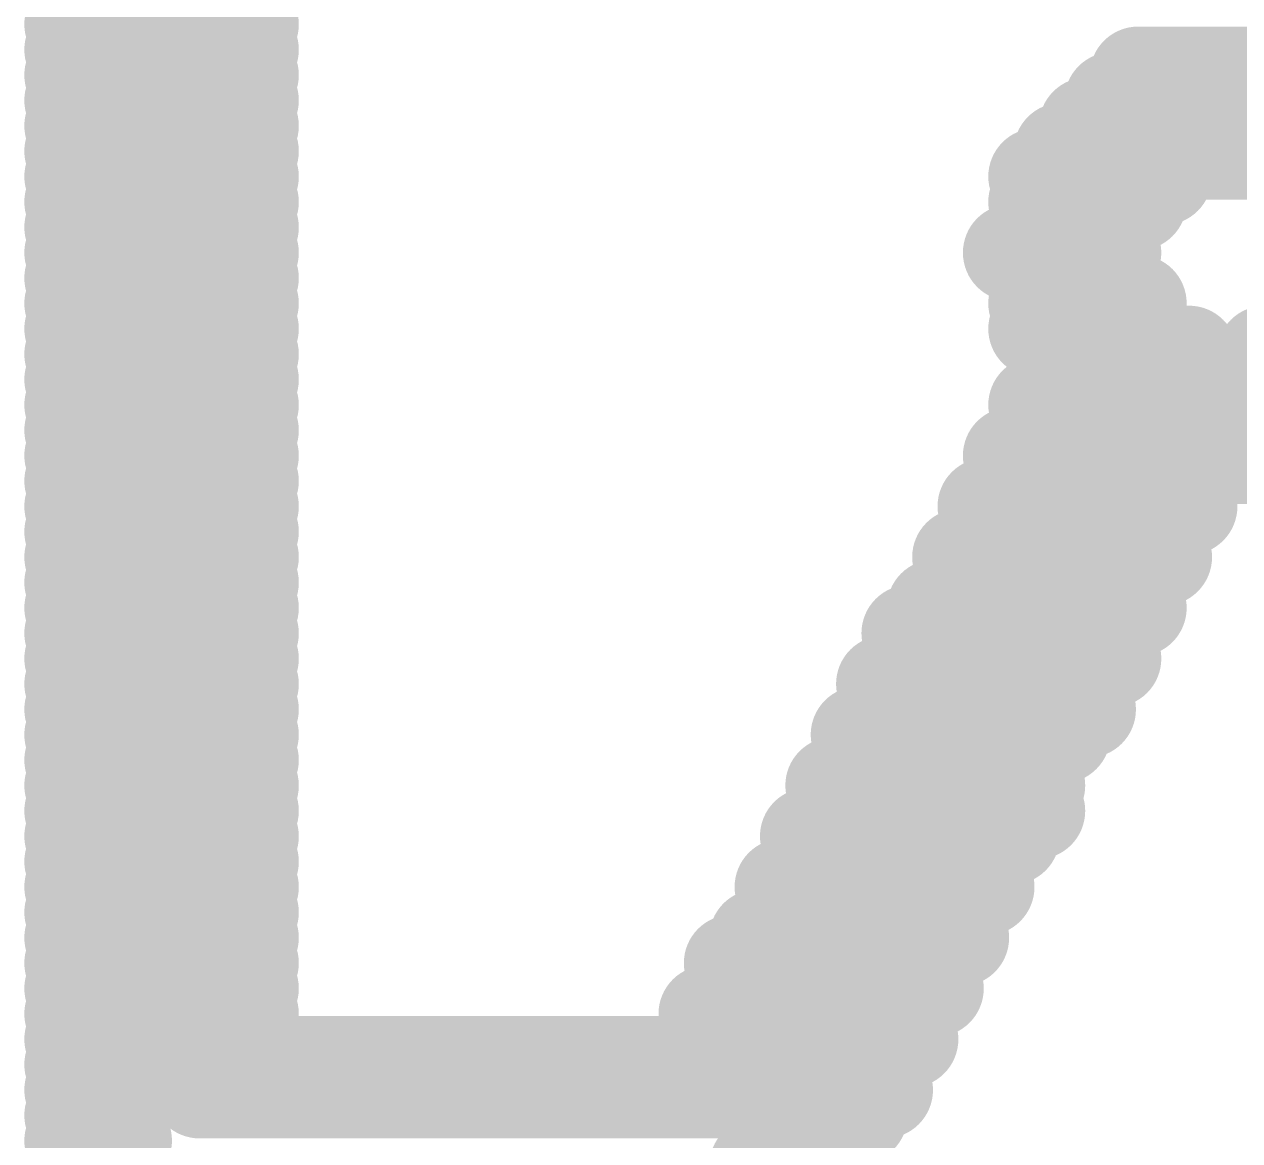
# Model space of a CAD drawing. Header units: inches. Extents: x -4.4 to 45.3, y -0.3 to 53.7.
# Drawn here: x 21.712 to 22.667, y 10.188 to 11.065 of the extents above; entities that cross this region are included whole.
import ezdxf

# ---------------------------------------------------------------- set-up
doc = ezdxf.new("R2010")
doc.units = ezdxf.units.IN
doc.layers.add('Bottom Overlay', color=54, linetype='Continuous')

msp = doc.modelspace()

# ---------------------------------------------------------------- linework, layer by layer
at = {"layer": 'Bottom Overlay'}
for points in [[(21.74977, 11.08484, 0.0762, 0.0762, 0), (21.80959, 11.08484, 0.0762, 0.0762, 0)], [(21.84947, 11.08484, 0.0762, 0.0762, 0), (21.88935, 11.08484, 0.0762, 0.0762, 0)], [(21.74977, 11.0649, 0.0762, 0.0762, 0), (21.80959, 11.0649, 0.0762, 0.0762, 0)], [(21.84947, 11.0649, 0.0762, 0.0762, 0), (21.88935, 11.0649, 0.0762, 0.0762, 0)], [(21.74977, 11.04496, 0.0762, 0.0762, 0), (21.80959, 11.04496, 0.0762, 0.0762, 0)], [(21.84947, 11.04496, 0.0762, 0.0762, 0), (21.88935, 11.04496, 0.0762, 0.0762, 0)], [(21.74977, 11.02502, 0.0762, 0.0762, 0), (21.80959, 11.02502, 0.0762, 0.0762, 0)], [(21.84947, 11.02502, 0.0762, 0.0762, 0), (21.88935, 11.02502, 0.0762, 0.0762, 0)], [(22.58725, 11.02502, 0.0762, 0.0762, 0), (22.70689, 11.02502, 0.0762, 0.0762, 0)], [(21.74977, 11.00508, 0.0762, 0.0762, 0), (21.80959, 11.00508, 0.0762, 0.0762, 0)], [(21.84947, 11.00508, 0.0762, 0.0762, 0), (21.88935, 11.00508, 0.0762, 0.0762, 0)], [(22.56731, 11.00508, 0.0762, 0.0762, 0), (22.74677, 11.00508, 0.0762, 0.0762, 0)], [(21.74977, 10.98514, 0.0762, 0.0762, 0), (21.80959, 10.98514, 0.0762, 0.0762, 0)], [(21.84947, 10.98514, 0.0762, 0.0762, 0), (21.88935, 10.98514, 0.0762, 0.0762, 0)], [(22.54737, 10.98514, 0.0762, 0.0762, 0), (22.76671, 10.98514, 0.0762, 0.0762, 0)], [(21.74977, 10.9652, 0.0762, 0.0762, 0), (21.80959, 10.9652, 0.0762, 0.0762, 0)], [(21.84947, 10.9652, 0.0762, 0.0762, 0), (21.88935, 10.9652, 0.0762, 0.0762, 0)], [(22.52743, 10.9652, 0.0762, 0.0762, 0), (22.78665, 10.9652, 0.0762, 0.0762, 0)], [(21.74977, 10.94526, 0.0762, 0.0762, 0), (21.80959, 10.94526, 0.0762, 0.0762, 0)], [(21.84947, 10.94526, 0.0762, 0.0762, 0), (21.88935, 10.94526, 0.0762, 0.0762, 0)], [(22.50749, 10.94526, 0.0762, 0.0762, 0), (22.60719, 10.94526, 0.0762, 0.0762, 0)], [(21.74977, 10.92532, 0.0762, 0.0762, 0), (21.80959, 10.92532, 0.0762, 0.0762, 0)], [(21.84947, 10.92532, 0.0762, 0.0762, 0), (21.88935, 10.92532, 0.0762, 0.0762, 0)], [(22.50749, 10.92532, 0.0762, 0.0762, 0), (22.58725, 10.92532, 0.0762, 0.0762, 0)], [(21.74977, 10.90538, 0.0762, 0.0762, 0), (21.78965, 10.90538, 0.0762, 0.0762, 0)], [(21.84947, 10.90538, 0.0762, 0.0762, 0), (21.88935, 10.90538, 0.0762, 0.0762, 0)], [(22.50749, 10.90538, 0.0762, 0.0762, 0), (22.56731, 10.90538, 0.0762, 0.0762, 0)], [(21.74977, 10.88544, 0.0762, 0.0762, 0), (21.78965, 10.88544, 0.0762, 0.0762, 0)], [(21.84947, 10.88544, 0.0762, 0.0762, 0), (21.88935, 10.88544, 0.0762, 0.0762, 0)], [(22.48755, 10.88544, 0.0762, 0.0762, 0), (22.56731, 10.88544, 0.0762, 0.0762, 0)], [(21.74977, 10.8655, 0.0762, 0.0762, 0), (21.78965, 10.8655, 0.0762, 0.0762, 0)], [(21.84947, 10.8655, 0.0762, 0.0762, 0), (21.88935, 10.8655, 0.0762, 0.0762, 0)], [(22.50749, 10.8655, 0.0762, 0.0762, 0), (22.56731, 10.8655, 0.0762, 0.0762, 0)], [(21.74977, 10.84556, 0.0762, 0.0762, 0), (21.78965, 10.84556, 0.0762, 0.0762, 0)], [(21.84947, 10.84556, 0.0762, 0.0762, 0), (21.88935, 10.84556, 0.0762, 0.0762, 0)], [(22.50749, 10.84556, 0.0762, 0.0762, 0), (22.58725, 10.84556, 0.0762, 0.0762, 0)], [(21.74977, 10.82562, 0.0762, 0.0762, 0), (21.78965, 10.82562, 0.0762, 0.0762, 0)], [(21.84947, 10.82562, 0.0762, 0.0762, 0), (21.88935, 10.82562, 0.0762, 0.0762, 0)], [(22.50749, 10.82562, 0.0762, 0.0762, 0), (22.58725, 10.82562, 0.0762, 0.0762, 0)], [(21.74977, 10.80568, 0.0762, 0.0762, 0), (21.78965, 10.80568, 0.0762, 0.0762, 0)], [(21.84947, 10.80568, 0.0762, 0.0762, 0), (21.88935, 10.80568, 0.0762, 0.0762, 0)], [(22.52743, 10.80568, 0.0762, 0.0762, 0), (22.62713, 10.80568, 0.0762, 0.0762, 0)], [(22.68695, 10.80568, 0.0762, 0.0762, 0), (22.78665, 10.80568, 0.0762, 0.0762, 0)], [(21.74977, 10.78574, 0.0762, 0.0762, 0), (21.78965, 10.78574, 0.0762, 0.0762, 0)], [(21.84947, 10.78574, 0.0762, 0.0762, 0), (21.88935, 10.78574, 0.0762, 0.0762, 0)], [(22.52743, 10.78574, 0.0762, 0.0762, 0), (22.76671, 10.78574, 0.0762, 0.0762, 0)], [(21.74977, 10.7658, 0.0762, 0.0762, 0), (21.78965, 10.7658, 0.0762, 0.0762, 0)], [(21.84947, 10.7658, 0.0762, 0.0762, 0), (21.88935, 10.7658, 0.0762, 0.0762, 0)], [(22.50749, 10.7658, 0.0762, 0.0762, 0), (22.76671, 10.7658, 0.0762, 0.0762, 0)], [(21.74977, 10.74586, 0.0762, 0.0762, 0), (21.78965, 10.74586, 0.0762, 0.0762, 0)], [(21.84947, 10.74586, 0.0762, 0.0762, 0), (21.88935, 10.74586, 0.0762, 0.0762, 0)], [(22.50749, 10.74586, 0.0762, 0.0762, 0), (22.56731, 10.74586, 0.0762, 0.0762, 0)], [(22.58725, 10.74586, 0.0762, 0.0762, 0), (22.72684, 10.74586, 0.0762, 0.0762, 0)], [(21.74977, 10.72592, 0.0762, 0.0762, 0), (21.78965, 10.72592, 0.0762, 0.0762, 0)], [(21.84947, 10.72592, 0.0762, 0.0762, 0), (21.88935, 10.72592, 0.0762, 0.0762, 0)], [(22.48755, 10.72592, 0.0762, 0.0762, 0), (22.54737, 10.72592, 0.0762, 0.0762, 0)], [(22.58725, 10.72592, 0.0762, 0.0762, 0), (22.68695, 10.72592, 0.0762, 0.0762, 0)], [(21.74977, 10.70598, 0.0762, 0.0762, 0), (21.78965, 10.70598, 0.0762, 0.0762, 0)], [(21.84947, 10.70598, 0.0762, 0.0762, 0), (21.88935, 10.70598, 0.0762, 0.0762, 0)], [(22.48755, 10.70598, 0.0762, 0.0762, 0), (22.52743, 10.70598, 0.0762, 0.0762, 0)], [(22.58725, 10.70598, 0.0762, 0.0762, 0), (22.62713, 10.70598, 0.0762, 0.0762, 0)], [(21.74977, 10.68604, 0.0762, 0.0762, 0), (21.78965, 10.68604, 0.0762, 0.0762, 0)], [(21.84947, 10.68604, 0.0762, 0.0762, 0), (21.88935, 10.68604, 0.0762, 0.0762, 0)], [(22.46761, 10.68604, 0.0762, 0.0762, 0), (22.52743, 10.68604, 0.0762, 0.0762, 0)], [(22.56731, 10.68604, 0.0762, 0.0762, 0), (22.62713, 10.68604, 0.0762, 0.0762, 0)], [(21.74977, 10.6661, 0.0762, 0.0762, 0), (21.78965, 10.6661, 0.0762, 0.0762, 0)], [(21.84947, 10.6661, 0.0762, 0.0762, 0), (21.88935, 10.6661, 0.0762, 0.0762, 0)], [(22.46761, 10.6661, 0.0762, 0.0762, 0), (22.50749, 10.6661, 0.0762, 0.0762, 0)], [(22.56731, 10.6661, 0.0762, 0.0762, 0), (22.60719, 10.6661, 0.0762, 0.0762, 0)], [(21.74977, 10.64616, 0.0762, 0.0762, 0), (21.78965, 10.64616, 0.0762, 0.0762, 0)], [(21.84947, 10.64616, 0.0762, 0.0762, 0), (21.88935, 10.64616, 0.0762, 0.0762, 0)], [(22.44767, 10.64616, 0.0762, 0.0762, 0), (22.50749, 10.64616, 0.0762, 0.0762, 0)], [(22.54737, 10.64616, 0.0762, 0.0762, 0), (22.60719, 10.64616, 0.0762, 0.0762, 0)], [(21.74977, 10.62621, 0.0762, 0.0762, 0), (21.78965, 10.62621, 0.0762, 0.0762, 0)], [(21.84947, 10.62621, 0.0762, 0.0762, 0), (21.88935, 10.62621, 0.0762, 0.0762, 0)], [(22.44767, 10.62621, 0.0762, 0.0762, 0), (22.48755, 10.62621, 0.0762, 0.0762, 0)], [(22.52743, 10.62621, 0.0762, 0.0762, 0), (22.58725, 10.62621, 0.0762, 0.0762, 0)], [(21.74977, 10.60628, 0.0762, 0.0762, 0), (21.78965, 10.60628, 0.0762, 0.0762, 0)], [(21.84947, 10.60628, 0.0762, 0.0762, 0), (21.88935, 10.60628, 0.0762, 0.0762, 0)], [(22.42773, 10.60628, 0.0762, 0.0762, 0), (22.48755, 10.60628, 0.0762, 0.0762, 0)], [(22.52743, 10.60628, 0.0762, 0.0762, 0), (22.58725, 10.60628, 0.0762, 0.0762, 0)], [(21.74977, 10.58634, 0.0762, 0.0762, 0), (21.78965, 10.58634, 0.0762, 0.0762, 0)], [(21.84947, 10.58634, 0.0762, 0.0762, 0), (21.88935, 10.58634, 0.0762, 0.0762, 0)], [(22.40779, 10.58634, 0.0762, 0.0762, 0), (22.46761, 10.58634, 0.0762, 0.0762, 0)], [(22.52743, 10.58634, 0.0762, 0.0762, 0), (22.56731, 10.58634, 0.0762, 0.0762, 0)], [(21.74977, 10.56639, 0.0762, 0.0762, 0), (21.78965, 10.56639, 0.0762, 0.0762, 0)], [(21.84947, 10.56639, 0.0762, 0.0762, 0), (21.88935, 10.56639, 0.0762, 0.0762, 0)], [(22.40779, 10.56639, 0.0762, 0.0762, 0), (22.46761, 10.56639, 0.0762, 0.0762, 0)], [(22.50749, 10.56639, 0.0762, 0.0762, 0), (22.56731, 10.56639, 0.0762, 0.0762, 0)], [(21.74977, 10.54646, 0.0762, 0.0762, 0), (21.78965, 10.54646, 0.0762, 0.0762, 0)], [(21.84947, 10.54646, 0.0762, 0.0762, 0), (21.88935, 10.54646, 0.0762, 0.0762, 0)], [(22.38785, 10.54646, 0.0762, 0.0762, 0), (22.44767, 10.54646, 0.0762, 0.0762, 0)], [(22.48755, 10.54646, 0.0762, 0.0762, 0), (22.54737, 10.54646, 0.0762, 0.0762, 0)], [(21.74977, 10.52652, 0.0762, 0.0762, 0), (21.78965, 10.52652, 0.0762, 0.0762, 0)], [(21.84947, 10.52652, 0.0762, 0.0762, 0), (21.88935, 10.52652, 0.0762, 0.0762, 0)], [(22.38785, 10.52652, 0.0762, 0.0762, 0), (22.42773, 10.52652, 0.0762, 0.0762, 0)], [(22.48755, 10.52652, 0.0762, 0.0762, 0), (22.54737, 10.52652, 0.0762, 0.0762, 0)], [(21.74977, 10.50657, 0.0762, 0.0762, 0), (21.78965, 10.50657, 0.0762, 0.0762, 0)], [(21.84947, 10.50657, 0.0762, 0.0762, 0), (21.88935, 10.50657, 0.0762, 0.0762, 0)], [(22.36791, 10.50657, 0.0762, 0.0762, 0), (22.42773, 10.50657, 0.0762, 0.0762, 0)], [(22.46761, 10.50657, 0.0762, 0.0762, 0), (22.52743, 10.50657, 0.0762, 0.0762, 0)], [(21.74977, 10.48663, 0.0762, 0.0762, 0), (21.78965, 10.48663, 0.0762, 0.0762, 0)], [(21.84947, 10.48663, 0.0762, 0.0762, 0), (21.88935, 10.48663, 0.0762, 0.0762, 0)], [(22.36791, 10.48663, 0.0762, 0.0762, 0), (22.42773, 10.48663, 0.0762, 0.0762, 0)], [(22.46761, 10.48663, 0.0762, 0.0762, 0), (22.50749, 10.48663, 0.0762, 0.0762, 0)], [(21.74977, 10.46669, 0.0762, 0.0762, 0), (21.78965, 10.46669, 0.0762, 0.0762, 0)], [(21.84947, 10.46669, 0.0762, 0.0762, 0), (21.88935, 10.46669, 0.0762, 0.0762, 0)], [(22.34797, 10.46669, 0.0762, 0.0762, 0), (22.40779, 10.46669, 0.0762, 0.0762, 0)], [(22.44767, 10.46669, 0.0762, 0.0762, 0), (22.50749, 10.46669, 0.0762, 0.0762, 0)], [(21.74977, 10.44675, 0.0762, 0.0762, 0), (21.78965, 10.44675, 0.0762, 0.0762, 0)], [(21.84947, 10.44675, 0.0762, 0.0762, 0), (21.88935, 10.44675, 0.0762, 0.0762, 0)], [(22.34797, 10.44675, 0.0762, 0.0762, 0), (22.38785, 10.44675, 0.0762, 0.0762, 0)], [(22.44767, 10.44675, 0.0762, 0.0762, 0), (22.50749, 10.44675, 0.0762, 0.0762, 0)], [(21.74977, 10.42681, 0.0762, 0.0762, 0), (21.78965, 10.42681, 0.0762, 0.0762, 0)], [(21.84947, 10.42681, 0.0762, 0.0762, 0), (21.88935, 10.42681, 0.0762, 0.0762, 0)], [(22.32803, 10.42681, 0.0762, 0.0762, 0), (22.38785, 10.42681, 0.0762, 0.0762, 0)], [(22.42773, 10.42681, 0.0762, 0.0762, 0), (22.48755, 10.42681, 0.0762, 0.0762, 0)], [(21.74977, 10.40688, 0.0762, 0.0762, 0), (21.78965, 10.40688, 0.0762, 0.0762, 0)], [(21.84947, 10.40688, 0.0762, 0.0762, 0), (21.88935, 10.40688, 0.0762, 0.0762, 0)], [(22.32803, 10.40688, 0.0762, 0.0762, 0), (22.36791, 10.40688, 0.0762, 0.0762, 0)], [(22.42773, 10.40688, 0.0762, 0.0762, 0), (22.46761, 10.40688, 0.0762, 0.0762, 0)], [(21.74977, 10.38693, 0.0762, 0.0762, 0), (21.78965, 10.38693, 0.0762, 0.0762, 0)], [(21.84947, 10.38693, 0.0762, 0.0762, 0), (21.88935, 10.38693, 0.0762, 0.0762, 0)], [(22.30809, 10.38693, 0.0762, 0.0762, 0), (22.36791, 10.38693, 0.0762, 0.0762, 0)], [(22.40779, 10.38693, 0.0762, 0.0762, 0), (22.46761, 10.38693, 0.0762, 0.0762, 0)], [(21.74977, 10.36699, 0.0762, 0.0762, 0), (21.78965, 10.36699, 0.0762, 0.0762, 0)], [(21.84947, 10.36699, 0.0762, 0.0762, 0), (21.88935, 10.36699, 0.0762, 0.0762, 0)], [(22.30809, 10.36699, 0.0762, 0.0762, 0), (22.34797, 10.36699, 0.0762, 0.0762, 0)], [(22.40779, 10.36699, 0.0762, 0.0762, 0), (22.44767, 10.36699, 0.0762, 0.0762, 0)], [(21.74977, 10.34705, 0.0762, 0.0762, 0), (21.78965, 10.34705, 0.0762, 0.0762, 0)], [(21.84947, 10.34705, 0.0762, 0.0762, 0), (21.88935, 10.34705, 0.0762, 0.0762, 0)], [(22.28815, 10.34705, 0.0762, 0.0762, 0), (22.34797, 10.34705, 0.0762, 0.0762, 0)], [(22.38785, 10.34705, 0.0762, 0.0762, 0), (22.44767, 10.34705, 0.0762, 0.0762, 0)], [(21.74977, 10.32711, 0.0762, 0.0762, 0), (21.78965, 10.32711, 0.0762, 0.0762, 0)], [(21.84947, 10.32711, 0.0762, 0.0762, 0), (21.88935, 10.32711, 0.0762, 0.0762, 0)], [(22.26821, 10.32711, 0.0762, 0.0762, 0), (22.32803, 10.32711, 0.0762, 0.0762, 0)], [(22.38785, 10.32711, 0.0762, 0.0762, 0), (22.42773, 10.32711, 0.0762, 0.0762, 0)], [(21.74977, 10.30717, 0.0762, 0.0762, 0), (21.78965, 10.30717, 0.0762, 0.0762, 0)], [(21.84947, 10.30717, 0.0762, 0.0762, 0), (21.88935, 10.30717, 0.0762, 0.0762, 0)], [(22.26821, 10.30717, 0.0762, 0.0762, 0), (22.32803, 10.30717, 0.0762, 0.0762, 0)], [(22.36791, 10.30717, 0.0762, 0.0762, 0), (22.42773, 10.30717, 0.0762, 0.0762, 0)], [(21.74977, 10.28723, 0.0762, 0.0762, 0), (21.78965, 10.28723, 0.0762, 0.0762, 0)], [(21.84947, 10.28723, 0.0762, 0.0762, 0), (21.88935, 10.28723, 0.0762, 0.0762, 0)], [(22.24827, 10.28723, 0.0762, 0.0762, 0), (22.30809, 10.28723, 0.0762, 0.0762, 0)], [(22.34797, 10.28723, 0.0762, 0.0762, 0), (22.40779, 10.28723, 0.0762, 0.0762, 0)], [(21.74977, 10.26729, 0.0762, 0.0762, 0), (21.78965, 10.26729, 0.0762, 0.0762, 0)], [(21.84947, 10.26729, 0.0762, 0.0762, 0), (21.88935, 10.26729, 0.0762, 0.0762, 0)], [(22.24827, 10.26729, 0.0762, 0.0762, 0), (22.30809, 10.26729, 0.0762, 0.0762, 0)], [(22.34797, 10.26729, 0.0762, 0.0762, 0), (22.40779, 10.26729, 0.0762, 0.0762, 0)], [(21.74977, 10.24735, 0.0762, 0.0762, 0), (21.78965, 10.24735, 0.0762, 0.0762, 0)], [(21.84947, 10.24735, 0.0762, 0.0762, 0), (22.28815, 10.24735, 0.0762, 0.0762, 0)], [(22.32803, 10.24735, 0.0762, 0.0762, 0), (22.38785, 10.24735, 0.0762, 0.0762, 0)], [(21.74977, 10.22741, 0.0762, 0.0762, 0), (21.78965, 10.22741, 0.0762, 0.0762, 0)], [(21.84947, 10.22741, 0.0762, 0.0762, 0), (22.26821, 10.22741, 0.0762, 0.0762, 0)], [(22.32803, 10.22741, 0.0762, 0.0762, 0), (22.38785, 10.22741, 0.0762, 0.0762, 0)], [(21.74977, 10.20747, 0.0762, 0.0762, 0), (21.78965, 10.20747, 0.0762, 0.0762, 0)], [(22.30809, 10.20747, 0.0762, 0.0762, 0), (22.36791, 10.20747, 0.0762, 0.0762, 0)], [(21.74977, 10.18753, 0.0762, 0.0762, 0), (21.78965, 10.18753, 0.0762, 0.0762, 0)], [(22.30809, 10.18753, 0.0762, 0.0762, 0), (22.34797, 10.18753, 0.0762, 0.0762, 0)], [(21.74977, 10.16759, 0.0762, 0.0762, 0), (21.78965, 10.16759, 0.0762, 0.0762, 0)], [(22.28815, 10.16759, 0.0762, 0.0762, 0), (22.34797, 10.16759, 0.0762, 0.0762, 0)]]:
    msp.add_lwpolyline(points, format="xyseb", dxfattribs=at)
for points in [[(21.73072, 11.08484, 0.0381, 0.0381, 1), (21.76882, 11.08484, 0.0381, 0.0381, 1)], [(21.79054, 11.08484, 0.0381, 0.0381, 1), (21.82864, 11.08484, 0.0381, 0.0381, 1)], [(21.83042, 11.08484, 0.0381, 0.0381, 1), (21.86852, 11.08484, 0.0381, 0.0381, 1)], [(21.8703, 11.08484, 0.0381, 0.0381, 1), (21.9084, 11.08484, 0.0381, 0.0381, 1)], [(21.73072, 11.0649, 0.0381, 0.0381, 1), (21.76882, 11.0649, 0.0381, 0.0381, 1)], [(21.79054, 11.0649, 0.0381, 0.0381, 1), (21.82864, 11.0649, 0.0381, 0.0381, 1)], [(21.83042, 11.0649, 0.0381, 0.0381, 1), (21.86852, 11.0649, 0.0381, 0.0381, 1)], [(21.8703, 11.0649, 0.0381, 0.0381, 1), (21.9084, 11.0649, 0.0381, 0.0381, 1)], [(21.73072, 11.04496, 0.0381, 0.0381, 1), (21.76882, 11.04496, 0.0381, 0.0381, 1)], [(21.79054, 11.04496, 0.0381, 0.0381, 1), (21.82864, 11.04496, 0.0381, 0.0381, 1)], [(21.83042, 11.04496, 0.0381, 0.0381, 1), (21.86852, 11.04496, 0.0381, 0.0381, 1)], [(21.8703, 11.04496, 0.0381, 0.0381, 1), (21.9084, 11.04496, 0.0381, 0.0381, 1)], [(21.73072, 11.02502, 0.0381, 0.0381, 1), (21.76882, 11.02502, 0.0381, 0.0381, 1)], [(21.79054, 11.02502, 0.0381, 0.0381, 1), (21.82864, 11.02502, 0.0381, 0.0381, 1)], [(21.83042, 11.02502, 0.0381, 0.0381, 1), (21.86852, 11.02502, 0.0381, 0.0381, 1)], [(21.8703, 11.02502, 0.0381, 0.0381, 1), (21.9084, 11.02502, 0.0381, 0.0381, 1)], [(22.5682, 11.02502, 0.0381, 0.0381, 1), (22.6063, 11.02502, 0.0381, 0.0381, 1)], [(21.73072, 11.00508, 0.0381, 0.0381, 1), (21.76882, 11.00508, 0.0381, 0.0381, 1)], [(21.79054, 11.00508, 0.0381, 0.0381, 1), (21.82864, 11.00508, 0.0381, 0.0381, 1)], [(21.83042, 11.00508, 0.0381, 0.0381, 1), (21.86852, 11.00508, 0.0381, 0.0381, 1)], [(21.8703, 11.00508, 0.0381, 0.0381, 1), (21.9084, 11.00508, 0.0381, 0.0381, 1)], [(22.54826, 11.00508, 0.0381, 0.0381, 1), (22.58636, 11.00508, 0.0381, 0.0381, 1)], [(21.73072, 10.98514, 0.0381, 0.0381, 1), (21.76882, 10.98514, 0.0381, 0.0381, 1)], [(21.79054, 10.98514, 0.0381, 0.0381, 1), (21.82864, 10.98514, 0.0381, 0.0381, 1)], [(21.83042, 10.98514, 0.0381, 0.0381, 1), (21.86852, 10.98514, 0.0381, 0.0381, 1)], [(21.8703, 10.98514, 0.0381, 0.0381, 1), (21.9084, 10.98514, 0.0381, 0.0381, 1)], [(22.52832, 10.98514, 0.0381, 0.0381, 1), (22.56642, 10.98514, 0.0381, 0.0381, 1)], [(21.73072, 10.9652, 0.0381, 0.0381, 1), (21.76882, 10.9652, 0.0381, 0.0381, 1)], [(21.79054, 10.9652, 0.0381, 0.0381, 1), (21.82864, 10.9652, 0.0381, 0.0381, 1)], [(21.83042, 10.9652, 0.0381, 0.0381, 1), (21.86852, 10.9652, 0.0381, 0.0381, 1)], [(21.8703, 10.9652, 0.0381, 0.0381, 1), (21.9084, 10.9652, 0.0381, 0.0381, 1)], [(22.50838, 10.9652, 0.0381, 0.0381, 1), (22.54648, 10.9652, 0.0381, 0.0381, 1)], [(21.73072, 10.94526, 0.0381, 0.0381, 1), (21.76882, 10.94526, 0.0381, 0.0381, 1)], [(21.79054, 10.94526, 0.0381, 0.0381, 1), (21.82864, 10.94526, 0.0381, 0.0381, 1)], [(21.83042, 10.94526, 0.0381, 0.0381, 1), (21.86852, 10.94526, 0.0381, 0.0381, 1)], [(21.8703, 10.94526, 0.0381, 0.0381, 1), (21.9084, 10.94526, 0.0381, 0.0381, 1)], [(22.48844, 10.94526, 0.0381, 0.0381, 1), (22.52654, 10.94526, 0.0381, 0.0381, 1)], [(22.58814, 10.94526, 0.0381, 0.0381, 1), (22.62624, 10.94526, 0.0381, 0.0381, 1)], [(21.73072, 10.92532, 0.0381, 0.0381, 1), (21.76882, 10.92532, 0.0381, 0.0381, 1)], [(21.79054, 10.92532, 0.0381, 0.0381, 1), (21.82864, 10.92532, 0.0381, 0.0381, 1)], [(21.83042, 10.92532, 0.0381, 0.0381, 1), (21.86852, 10.92532, 0.0381, 0.0381, 1)], [(21.8703, 10.92532, 0.0381, 0.0381, 1), (21.9084, 10.92532, 0.0381, 0.0381, 1)], [(22.48844, 10.92532, 0.0381, 0.0381, 1), (22.52654, 10.92532, 0.0381, 0.0381, 1)], [(22.5682, 10.92532, 0.0381, 0.0381, 1), (22.6063, 10.92532, 0.0381, 0.0381, 1)], [(21.73072, 10.90538, 0.0381, 0.0381, 1), (21.76882, 10.90538, 0.0381, 0.0381, 1)], [(21.7706, 10.90538, 0.0381, 0.0381, 1), (21.8087, 10.90538, 0.0381, 0.0381, 1)], [(21.83042, 10.90538, 0.0381, 0.0381, 1), (21.86852, 10.90538, 0.0381, 0.0381, 1)], [(21.8703, 10.90538, 0.0381, 0.0381, 1), (21.9084, 10.90538, 0.0381, 0.0381, 1)], [(22.48844, 10.90538, 0.0381, 0.0381, 1), (22.52654, 10.90538, 0.0381, 0.0381, 1)], [(22.54826, 10.90538, 0.0381, 0.0381, 1), (22.58636, 10.90538, 0.0381, 0.0381, 1)], [(21.73072, 10.88544, 0.0381, 0.0381, 1), (21.76882, 10.88544, 0.0381, 0.0381, 1)], [(21.7706, 10.88544, 0.0381, 0.0381, 1), (21.8087, 10.88544, 0.0381, 0.0381, 1)], [(21.83042, 10.88544, 0.0381, 0.0381, 1), (21.86852, 10.88544, 0.0381, 0.0381, 1)], [(21.8703, 10.88544, 0.0381, 0.0381, 1), (21.9084, 10.88544, 0.0381, 0.0381, 1)], [(22.4685, 10.88544, 0.0381, 0.0381, 1), (22.5066, 10.88544, 0.0381, 0.0381, 1)], [(22.54826, 10.88544, 0.0381, 0.0381, 1), (22.58636, 10.88544, 0.0381, 0.0381, 1)], [(21.73072, 10.8655, 0.0381, 0.0381, 1), (21.76882, 10.8655, 0.0381, 0.0381, 1)], [(21.7706, 10.8655, 0.0381, 0.0381, 1), (21.8087, 10.8655, 0.0381, 0.0381, 1)], [(21.83042, 10.8655, 0.0381, 0.0381, 1), (21.86852, 10.8655, 0.0381, 0.0381, 1)], [(21.8703, 10.8655, 0.0381, 0.0381, 1), (21.9084, 10.8655, 0.0381, 0.0381, 1)], [(22.48844, 10.8655, 0.0381, 0.0381, 1), (22.52654, 10.8655, 0.0381, 0.0381, 1)], [(22.54826, 10.8655, 0.0381, 0.0381, 1), (22.58636, 10.8655, 0.0381, 0.0381, 1)], [(21.73072, 10.84556, 0.0381, 0.0381, 1), (21.76882, 10.84556, 0.0381, 0.0381, 1)], [(21.7706, 10.84556, 0.0381, 0.0381, 1), (21.8087, 10.84556, 0.0381, 0.0381, 1)], [(21.83042, 10.84556, 0.0381, 0.0381, 1), (21.86852, 10.84556, 0.0381, 0.0381, 1)], [(21.8703, 10.84556, 0.0381, 0.0381, 1), (21.9084, 10.84556, 0.0381, 0.0381, 1)], [(22.48844, 10.84556, 0.0381, 0.0381, 1), (22.52654, 10.84556, 0.0381, 0.0381, 1)], [(22.5682, 10.84556, 0.0381, 0.0381, 1), (22.6063, 10.84556, 0.0381, 0.0381, 1)], [(21.73072, 10.82562, 0.0381, 0.0381, 1), (21.76882, 10.82562, 0.0381, 0.0381, 1)], [(21.7706, 10.82562, 0.0381, 0.0381, 1), (21.8087, 10.82562, 0.0381, 0.0381, 1)], [(21.83042, 10.82562, 0.0381, 0.0381, 1), (21.86852, 10.82562, 0.0381, 0.0381, 1)], [(21.8703, 10.82562, 0.0381, 0.0381, 1), (21.9084, 10.82562, 0.0381, 0.0381, 1)], [(22.48844, 10.82562, 0.0381, 0.0381, 1), (22.52654, 10.82562, 0.0381, 0.0381, 1)], [(22.5682, 10.82562, 0.0381, 0.0381, 1), (22.6063, 10.82562, 0.0381, 0.0381, 1)], [(21.73072, 10.80568, 0.0381, 0.0381, 1), (21.76882, 10.80568, 0.0381, 0.0381, 1)], [(21.7706, 10.80568, 0.0381, 0.0381, 1), (21.8087, 10.80568, 0.0381, 0.0381, 1)], [(21.83042, 10.80568, 0.0381, 0.0381, 1), (21.86852, 10.80568, 0.0381, 0.0381, 1)], [(21.8703, 10.80568, 0.0381, 0.0381, 1), (21.9084, 10.80568, 0.0381, 0.0381, 1)], [(22.50838, 10.80568, 0.0381, 0.0381, 1), (22.54648, 10.80568, 0.0381, 0.0381, 1)], [(22.60808, 10.80568, 0.0381, 0.0381, 1), (22.64618, 10.80568, 0.0381, 0.0381, 1)], [(22.6679, 10.80568, 0.0381, 0.0381, 1), (22.706, 10.80568, 0.0381, 0.0381, 1)], [(21.73072, 10.78574, 0.0381, 0.0381, 1), (21.76882, 10.78574, 0.0381, 0.0381, 1)], [(21.7706, 10.78574, 0.0381, 0.0381, 1), (21.8087, 10.78574, 0.0381, 0.0381, 1)], [(21.83042, 10.78574, 0.0381, 0.0381, 1), (21.86852, 10.78574, 0.0381, 0.0381, 1)], [(21.8703, 10.78574, 0.0381, 0.0381, 1), (21.9084, 10.78574, 0.0381, 0.0381, 1)], [(22.50838, 10.78574, 0.0381, 0.0381, 1), (22.54648, 10.78574, 0.0381, 0.0381, 1)], [(21.73072, 10.7658, 0.0381, 0.0381, 1), (21.76882, 10.7658, 0.0381, 0.0381, 1)], [(21.7706, 10.7658, 0.0381, 0.0381, 1), (21.8087, 10.7658, 0.0381, 0.0381, 1)], [(21.83042, 10.7658, 0.0381, 0.0381, 1), (21.86852, 10.7658, 0.0381, 0.0381, 1)], [(21.8703, 10.7658, 0.0381, 0.0381, 1), (21.9084, 10.7658, 0.0381, 0.0381, 1)], [(22.48844, 10.7658, 0.0381, 0.0381, 1), (22.52654, 10.7658, 0.0381, 0.0381, 1)], [(21.73072, 10.74586, 0.0381, 0.0381, 1), (21.76882, 10.74586, 0.0381, 0.0381, 1)], [(21.7706, 10.74586, 0.0381, 0.0381, 1), (21.8087, 10.74586, 0.0381, 0.0381, 1)], [(21.83042, 10.74586, 0.0381, 0.0381, 1), (21.86852, 10.74586, 0.0381, 0.0381, 1)], [(21.8703, 10.74586, 0.0381, 0.0381, 1), (21.9084, 10.74586, 0.0381, 0.0381, 1)], [(22.48844, 10.74586, 0.0381, 0.0381, 1), (22.52654, 10.74586, 0.0381, 0.0381, 1)], [(22.54826, 10.74586, 0.0381, 0.0381, 1), (22.58636, 10.74586, 0.0381, 0.0381, 1)], [(22.5682, 10.74586, 0.0381, 0.0381, 1), (22.6063, 10.74586, 0.0381, 0.0381, 1)], [(21.73072, 10.72592, 0.0381, 0.0381, 1), (21.76882, 10.72592, 0.0381, 0.0381, 1)], [(21.7706, 10.72592, 0.0381, 0.0381, 1), (21.8087, 10.72592, 0.0381, 0.0381, 1)], [(21.83042, 10.72592, 0.0381, 0.0381, 1), (21.86852, 10.72592, 0.0381, 0.0381, 1)], [(21.8703, 10.72592, 0.0381, 0.0381, 1), (21.9084, 10.72592, 0.0381, 0.0381, 1)], [(22.4685, 10.72592, 0.0381, 0.0381, 1), (22.5066, 10.72592, 0.0381, 0.0381, 1)], [(22.52832, 10.72592, 0.0381, 0.0381, 1), (22.56642, 10.72592, 0.0381, 0.0381, 1)], [(22.5682, 10.72592, 0.0381, 0.0381, 1), (22.6063, 10.72592, 0.0381, 0.0381, 1)], [(22.6679, 10.72592, 0.0381, 0.0381, 1), (22.706, 10.72592, 0.0381, 0.0381, 1)], [(21.73072, 10.70598, 0.0381, 0.0381, 1), (21.76882, 10.70598, 0.0381, 0.0381, 1)], [(21.7706, 10.70598, 0.0381, 0.0381, 1), (21.8087, 10.70598, 0.0381, 0.0381, 1)], [(21.83042, 10.70598, 0.0381, 0.0381, 1), (21.86852, 10.70598, 0.0381, 0.0381, 1)], [(21.8703, 10.70598, 0.0381, 0.0381, 1), (21.9084, 10.70598, 0.0381, 0.0381, 1)], [(22.4685, 10.70598, 0.0381, 0.0381, 1), (22.5066, 10.70598, 0.0381, 0.0381, 1)], [(22.50838, 10.70598, 0.0381, 0.0381, 1), (22.54648, 10.70598, 0.0381, 0.0381, 1)], [(22.5682, 10.70598, 0.0381, 0.0381, 1), (22.6063, 10.70598, 0.0381, 0.0381, 1)], [(22.60808, 10.70598, 0.0381, 0.0381, 1), (22.64618, 10.70598, 0.0381, 0.0381, 1)], [(21.73072, 10.68604, 0.0381, 0.0381, 1), (21.76882, 10.68604, 0.0381, 0.0381, 1)], [(21.7706, 10.68604, 0.0381, 0.0381, 1), (21.8087, 10.68604, 0.0381, 0.0381, 1)], [(21.83042, 10.68604, 0.0381, 0.0381, 1), (21.86852, 10.68604, 0.0381, 0.0381, 1)], [(21.8703, 10.68604, 0.0381, 0.0381, 1), (21.9084, 10.68604, 0.0381, 0.0381, 1)], [(22.44856, 10.68604, 0.0381, 0.0381, 1), (22.48666, 10.68604, 0.0381, 0.0381, 1)], [(22.50838, 10.68604, 0.0381, 0.0381, 1), (22.54648, 10.68604, 0.0381, 0.0381, 1)], [(22.54826, 10.68604, 0.0381, 0.0381, 1), (22.58636, 10.68604, 0.0381, 0.0381, 1)], [(22.60808, 10.68604, 0.0381, 0.0381, 1), (22.64618, 10.68604, 0.0381, 0.0381, 1)], [(21.73072, 10.6661, 0.0381, 0.0381, 1), (21.76882, 10.6661, 0.0381, 0.0381, 1)], [(21.7706, 10.6661, 0.0381, 0.0381, 1), (21.8087, 10.6661, 0.0381, 0.0381, 1)], [(21.83042, 10.6661, 0.0381, 0.0381, 1), (21.86852, 10.6661, 0.0381, 0.0381, 1)], [(21.8703, 10.6661, 0.0381, 0.0381, 1), (21.9084, 10.6661, 0.0381, 0.0381, 1)], [(22.44856, 10.6661, 0.0381, 0.0381, 1), (22.48666, 10.6661, 0.0381, 0.0381, 1)], [(22.48844, 10.6661, 0.0381, 0.0381, 1), (22.52654, 10.6661, 0.0381, 0.0381, 1)], [(22.54826, 10.6661, 0.0381, 0.0381, 1), (22.58636, 10.6661, 0.0381, 0.0381, 1)], [(22.58814, 10.6661, 0.0381, 0.0381, 1), (22.62624, 10.6661, 0.0381, 0.0381, 1)], [(21.73072, 10.64616, 0.0381, 0.0381, 1), (21.76882, 10.64616, 0.0381, 0.0381, 1)], [(21.7706, 10.64616, 0.0381, 0.0381, 1), (21.8087, 10.64616, 0.0381, 0.0381, 1)], [(21.83042, 10.64616, 0.0381, 0.0381, 1), (21.86852, 10.64616, 0.0381, 0.0381, 1)], [(21.8703, 10.64616, 0.0381, 0.0381, 1), (21.9084, 10.64616, 0.0381, 0.0381, 1)], [(22.42862, 10.64616, 0.0381, 0.0381, 1), (22.46672, 10.64616, 0.0381, 0.0381, 1)], [(22.48844, 10.64616, 0.0381, 0.0381, 1), (22.52654, 10.64616, 0.0381, 0.0381, 1)], [(22.52832, 10.64616, 0.0381, 0.0381, 1), (22.56642, 10.64616, 0.0381, 0.0381, 1)], [(22.58814, 10.64616, 0.0381, 0.0381, 1), (22.62624, 10.64616, 0.0381, 0.0381, 1)], [(21.73072, 10.62621, 0.0381, 0.0381, 1), (21.76882, 10.62621, 0.0381, 0.0381, 1)], [(21.7706, 10.62621, 0.0381, 0.0381, 1), (21.8087, 10.62621, 0.0381, 0.0381, 1)], [(21.83042, 10.62621, 0.0381, 0.0381, 1), (21.86852, 10.62621, 0.0381, 0.0381, 1)], [(21.8703, 10.62621, 0.0381, 0.0381, 1), (21.9084, 10.62621, 0.0381, 0.0381, 1)], [(22.42862, 10.62621, 0.0381, 0.0381, 1), (22.46672, 10.62621, 0.0381, 0.0381, 1)], [(22.4685, 10.62621, 0.0381, 0.0381, 1), (22.5066, 10.62621, 0.0381, 0.0381, 1)], [(22.50838, 10.62621, 0.0381, 0.0381, 1), (22.54648, 10.62621, 0.0381, 0.0381, 1)], [(22.5682, 10.62621, 0.0381, 0.0381, 1), (22.6063, 10.62621, 0.0381, 0.0381, 1)], [(21.73072, 10.60628, 0.0381, 0.0381, 1), (21.76882, 10.60628, 0.0381, 0.0381, 1)], [(21.7706, 10.60628, 0.0381, 0.0381, 1), (21.8087, 10.60628, 0.0381, 0.0381, 1)], [(21.83042, 10.60628, 0.0381, 0.0381, 1), (21.86852, 10.60628, 0.0381, 0.0381, 1)], [(21.8703, 10.60628, 0.0381, 0.0381, 1), (21.9084, 10.60628, 0.0381, 0.0381, 1)], [(22.40868, 10.60628, 0.0381, 0.0381, 1), (22.44678, 10.60628, 0.0381, 0.0381, 1)], [(22.4685, 10.60628, 0.0381, 0.0381, 1), (22.5066, 10.60628, 0.0381, 0.0381, 1)], [(22.50838, 10.60628, 0.0381, 0.0381, 1), (22.54648, 10.60628, 0.0381, 0.0381, 1)], [(22.5682, 10.60628, 0.0381, 0.0381, 1), (22.6063, 10.60628, 0.0381, 0.0381, 1)], [(21.73072, 10.58634, 0.0381, 0.0381, 1), (21.76882, 10.58634, 0.0381, 0.0381, 1)], [(21.7706, 10.58634, 0.0381, 0.0381, 1), (21.8087, 10.58634, 0.0381, 0.0381, 1)], [(21.83042, 10.58634, 0.0381, 0.0381, 1), (21.86852, 10.58634, 0.0381, 0.0381, 1)], [(21.8703, 10.58634, 0.0381, 0.0381, 1), (21.9084, 10.58634, 0.0381, 0.0381, 1)], [(22.38874, 10.58634, 0.0381, 0.0381, 1), (22.42684, 10.58634, 0.0381, 0.0381, 1)], [(22.44856, 10.58634, 0.0381, 0.0381, 1), (22.48666, 10.58634, 0.0381, 0.0381, 1)], [(22.50838, 10.58634, 0.0381, 0.0381, 1), (22.54648, 10.58634, 0.0381, 0.0381, 1)], [(22.54826, 10.58634, 0.0381, 0.0381, 1), (22.58636, 10.58634, 0.0381, 0.0381, 1)], [(21.73072, 10.56639, 0.0381, 0.0381, 1), (21.76882, 10.56639, 0.0381, 0.0381, 1)], [(21.7706, 10.56639, 0.0381, 0.0381, 1), (21.8087, 10.56639, 0.0381, 0.0381, 1)], [(21.83042, 10.56639, 0.0381, 0.0381, 1), (21.86852, 10.56639, 0.0381, 0.0381, 1)], [(21.8703, 10.56639, 0.0381, 0.0381, 1), (21.9084, 10.56639, 0.0381, 0.0381, 1)], [(22.38874, 10.56639, 0.0381, 0.0381, 1), (22.42684, 10.56639, 0.0381, 0.0381, 1)], [(22.44856, 10.56639, 0.0381, 0.0381, 1), (22.48666, 10.56639, 0.0381, 0.0381, 1)], [(22.48844, 10.56639, 0.0381, 0.0381, 1), (22.52654, 10.56639, 0.0381, 0.0381, 1)], [(22.54826, 10.56639, 0.0381, 0.0381, 1), (22.58636, 10.56639, 0.0381, 0.0381, 1)], [(21.73072, 10.54646, 0.0381, 0.0381, 1), (21.76882, 10.54646, 0.0381, 0.0381, 1)], [(21.7706, 10.54646, 0.0381, 0.0381, 1), (21.8087, 10.54646, 0.0381, 0.0381, 1)], [(21.83042, 10.54646, 0.0381, 0.0381, 1), (21.86852, 10.54646, 0.0381, 0.0381, 1)], [(21.8703, 10.54646, 0.0381, 0.0381, 1), (21.9084, 10.54646, 0.0381, 0.0381, 1)], [(22.3688, 10.54646, 0.0381, 0.0381, 1), (22.4069, 10.54646, 0.0381, 0.0381, 1)], [(22.42862, 10.54646, 0.0381, 0.0381, 1), (22.46672, 10.54646, 0.0381, 0.0381, 1)], [(22.4685, 10.54646, 0.0381, 0.0381, 1), (22.5066, 10.54646, 0.0381, 0.0381, 1)], [(22.52832, 10.54646, 0.0381, 0.0381, 1), (22.56642, 10.54646, 0.0381, 0.0381, 1)], [(21.73072, 10.52652, 0.0381, 0.0381, 1), (21.76882, 10.52652, 0.0381, 0.0381, 1)], [(21.7706, 10.52652, 0.0381, 0.0381, 1), (21.8087, 10.52652, 0.0381, 0.0381, 1)], [(21.83042, 10.52652, 0.0381, 0.0381, 1), (21.86852, 10.52652, 0.0381, 0.0381, 1)], [(21.8703, 10.52652, 0.0381, 0.0381, 1), (21.9084, 10.52652, 0.0381, 0.0381, 1)], [(22.3688, 10.52652, 0.0381, 0.0381, 1), (22.4069, 10.52652, 0.0381, 0.0381, 1)], [(22.40868, 10.52652, 0.0381, 0.0381, 1), (22.44678, 10.52652, 0.0381, 0.0381, 1)], [(22.4685, 10.52652, 0.0381, 0.0381, 1), (22.5066, 10.52652, 0.0381, 0.0381, 1)], [(22.52832, 10.52652, 0.0381, 0.0381, 1), (22.56642, 10.52652, 0.0381, 0.0381, 1)], [(21.73072, 10.50657, 0.0381, 0.0381, 1), (21.76882, 10.50657, 0.0381, 0.0381, 1)], [(21.7706, 10.50657, 0.0381, 0.0381, 1), (21.8087, 10.50657, 0.0381, 0.0381, 1)], [(21.83042, 10.50657, 0.0381, 0.0381, 1), (21.86852, 10.50657, 0.0381, 0.0381, 1)], [(21.8703, 10.50657, 0.0381, 0.0381, 1), (21.9084, 10.50657, 0.0381, 0.0381, 1)], [(22.34886, 10.50657, 0.0381, 0.0381, 1), (22.38696, 10.50657, 0.0381, 0.0381, 1)], [(22.40868, 10.50657, 0.0381, 0.0381, 1), (22.44678, 10.50657, 0.0381, 0.0381, 1)], [(22.44856, 10.50657, 0.0381, 0.0381, 1), (22.48666, 10.50657, 0.0381, 0.0381, 1)], [(22.50838, 10.50657, 0.0381, 0.0381, 1), (22.54648, 10.50657, 0.0381, 0.0381, 1)], [(21.73072, 10.48663, 0.0381, 0.0381, 1), (21.76882, 10.48663, 0.0381, 0.0381, 1)], [(21.7706, 10.48663, 0.0381, 0.0381, 1), (21.8087, 10.48663, 0.0381, 0.0381, 1)], [(21.83042, 10.48663, 0.0381, 0.0381, 1), (21.86852, 10.48663, 0.0381, 0.0381, 1)], [(21.8703, 10.48663, 0.0381, 0.0381, 1), (21.9084, 10.48663, 0.0381, 0.0381, 1)], [(22.34886, 10.48663, 0.0381, 0.0381, 1), (22.38696, 10.48663, 0.0381, 0.0381, 1)], [(22.40868, 10.48663, 0.0381, 0.0381, 1), (22.44678, 10.48663, 0.0381, 0.0381, 1)], [(22.44856, 10.48663, 0.0381, 0.0381, 1), (22.48666, 10.48663, 0.0381, 0.0381, 1)], [(22.48844, 10.48663, 0.0381, 0.0381, 1), (22.52654, 10.48663, 0.0381, 0.0381, 1)], [(21.73072, 10.46669, 0.0381, 0.0381, 1), (21.76882, 10.46669, 0.0381, 0.0381, 1)], [(21.7706, 10.46669, 0.0381, 0.0381, 1), (21.8087, 10.46669, 0.0381, 0.0381, 1)], [(21.83042, 10.46669, 0.0381, 0.0381, 1), (21.86852, 10.46669, 0.0381, 0.0381, 1)], [(21.8703, 10.46669, 0.0381, 0.0381, 1), (21.9084, 10.46669, 0.0381, 0.0381, 1)], [(22.32892, 10.46669, 0.0381, 0.0381, 1), (22.36702, 10.46669, 0.0381, 0.0381, 1)], [(22.38874, 10.46669, 0.0381, 0.0381, 1), (22.42684, 10.46669, 0.0381, 0.0381, 1)], [(22.42862, 10.46669, 0.0381, 0.0381, 1), (22.46672, 10.46669, 0.0381, 0.0381, 1)], [(22.48844, 10.46669, 0.0381, 0.0381, 1), (22.52654, 10.46669, 0.0381, 0.0381, 1)], [(21.73072, 10.44675, 0.0381, 0.0381, 1), (21.76882, 10.44675, 0.0381, 0.0381, 1)], [(21.7706, 10.44675, 0.0381, 0.0381, 1), (21.8087, 10.44675, 0.0381, 0.0381, 1)], [(21.83042, 10.44675, 0.0381, 0.0381, 1), (21.86852, 10.44675, 0.0381, 0.0381, 1)], [(21.8703, 10.44675, 0.0381, 0.0381, 1), (21.9084, 10.44675, 0.0381, 0.0381, 1)], [(22.32892, 10.44675, 0.0381, 0.0381, 1), (22.36702, 10.44675, 0.0381, 0.0381, 1)], [(22.3688, 10.44675, 0.0381, 0.0381, 1), (22.4069, 10.44675, 0.0381, 0.0381, 1)], [(22.42862, 10.44675, 0.0381, 0.0381, 1), (22.46672, 10.44675, 0.0381, 0.0381, 1)], [(22.48844, 10.44675, 0.0381, 0.0381, 1), (22.52654, 10.44675, 0.0381, 0.0381, 1)], [(21.73072, 10.42681, 0.0381, 0.0381, 1), (21.76882, 10.42681, 0.0381, 0.0381, 1)], [(21.7706, 10.42681, 0.0381, 0.0381, 1), (21.8087, 10.42681, 0.0381, 0.0381, 1)], [(21.83042, 10.42681, 0.0381, 0.0381, 1), (21.86852, 10.42681, 0.0381, 0.0381, 1)], [(21.8703, 10.42681, 0.0381, 0.0381, 1), (21.9084, 10.42681, 0.0381, 0.0381, 1)], [(22.30898, 10.42681, 0.0381, 0.0381, 1), (22.34708, 10.42681, 0.0381, 0.0381, 1)], [(22.3688, 10.42681, 0.0381, 0.0381, 1), (22.4069, 10.42681, 0.0381, 0.0381, 1)], [(22.40868, 10.42681, 0.0381, 0.0381, 1), (22.44678, 10.42681, 0.0381, 0.0381, 1)], [(22.4685, 10.42681, 0.0381, 0.0381, 1), (22.5066, 10.42681, 0.0381, 0.0381, 1)], [(21.73072, 10.40688, 0.0381, 0.0381, 1), (21.76882, 10.40688, 0.0381, 0.0381, 1)], [(21.7706, 10.40688, 0.0381, 0.0381, 1), (21.8087, 10.40688, 0.0381, 0.0381, 1)], [(21.83042, 10.40688, 0.0381, 0.0381, 1), (21.86852, 10.40688, 0.0381, 0.0381, 1)], [(21.8703, 10.40688, 0.0381, 0.0381, 1), (21.9084, 10.40688, 0.0381, 0.0381, 1)], [(22.30898, 10.40688, 0.0381, 0.0381, 1), (22.34708, 10.40688, 0.0381, 0.0381, 1)], [(22.34886, 10.40688, 0.0381, 0.0381, 1), (22.38696, 10.40688, 0.0381, 0.0381, 1)], [(22.40868, 10.40688, 0.0381, 0.0381, 1), (22.44678, 10.40688, 0.0381, 0.0381, 1)], [(22.44856, 10.40688, 0.0381, 0.0381, 1), (22.48666, 10.40688, 0.0381, 0.0381, 1)], [(21.73072, 10.38693, 0.0381, 0.0381, 1), (21.76882, 10.38693, 0.0381, 0.0381, 1)], [(21.7706, 10.38693, 0.0381, 0.0381, 1), (21.8087, 10.38693, 0.0381, 0.0381, 1)], [(21.83042, 10.38693, 0.0381, 0.0381, 1), (21.86852, 10.38693, 0.0381, 0.0381, 1)], [(21.8703, 10.38693, 0.0381, 0.0381, 1), (21.9084, 10.38693, 0.0381, 0.0381, 1)], [(22.28904, 10.38693, 0.0381, 0.0381, 1), (22.32714, 10.38693, 0.0381, 0.0381, 1)], [(22.34886, 10.38693, 0.0381, 0.0381, 1), (22.38696, 10.38693, 0.0381, 0.0381, 1)], [(22.38874, 10.38693, 0.0381, 0.0381, 1), (22.42684, 10.38693, 0.0381, 0.0381, 1)], [(22.44856, 10.38693, 0.0381, 0.0381, 1), (22.48666, 10.38693, 0.0381, 0.0381, 1)], [(21.73072, 10.36699, 0.0381, 0.0381, 1), (21.76882, 10.36699, 0.0381, 0.0381, 1)], [(21.7706, 10.36699, 0.0381, 0.0381, 1), (21.8087, 10.36699, 0.0381, 0.0381, 1)], [(21.83042, 10.36699, 0.0381, 0.0381, 1), (21.86852, 10.36699, 0.0381, 0.0381, 1)], [(21.8703, 10.36699, 0.0381, 0.0381, 1), (21.9084, 10.36699, 0.0381, 0.0381, 1)], [(22.28904, 10.36699, 0.0381, 0.0381, 1), (22.32714, 10.36699, 0.0381, 0.0381, 1)], [(22.32892, 10.36699, 0.0381, 0.0381, 1), (22.36702, 10.36699, 0.0381, 0.0381, 1)], [(22.38874, 10.36699, 0.0381, 0.0381, 1), (22.42684, 10.36699, 0.0381, 0.0381, 1)], [(22.42862, 10.36699, 0.0381, 0.0381, 1), (22.46672, 10.36699, 0.0381, 0.0381, 1)], [(21.73072, 10.34705, 0.0381, 0.0381, 1), (21.76882, 10.34705, 0.0381, 0.0381, 1)], [(21.7706, 10.34705, 0.0381, 0.0381, 1), (21.8087, 10.34705, 0.0381, 0.0381, 1)], [(21.83042, 10.34705, 0.0381, 0.0381, 1), (21.86852, 10.34705, 0.0381, 0.0381, 1)], [(21.8703, 10.34705, 0.0381, 0.0381, 1), (21.9084, 10.34705, 0.0381, 0.0381, 1)], [(22.2691, 10.34705, 0.0381, 0.0381, 1), (22.3072, 10.34705, 0.0381, 0.0381, 1)], [(22.32892, 10.34705, 0.0381, 0.0381, 1), (22.36702, 10.34705, 0.0381, 0.0381, 1)], [(22.3688, 10.34705, 0.0381, 0.0381, 1), (22.4069, 10.34705, 0.0381, 0.0381, 1)], [(22.42862, 10.34705, 0.0381, 0.0381, 1), (22.46672, 10.34705, 0.0381, 0.0381, 1)], [(21.73072, 10.32711, 0.0381, 0.0381, 1), (21.76882, 10.32711, 0.0381, 0.0381, 1)], [(21.7706, 10.32711, 0.0381, 0.0381, 1), (21.8087, 10.32711, 0.0381, 0.0381, 1)], [(21.83042, 10.32711, 0.0381, 0.0381, 1), (21.86852, 10.32711, 0.0381, 0.0381, 1)], [(21.8703, 10.32711, 0.0381, 0.0381, 1), (21.9084, 10.32711, 0.0381, 0.0381, 1)], [(22.24916, 10.32711, 0.0381, 0.0381, 1), (22.28726, 10.32711, 0.0381, 0.0381, 1)], [(22.30898, 10.32711, 0.0381, 0.0381, 1), (22.34708, 10.32711, 0.0381, 0.0381, 1)], [(22.3688, 10.32711, 0.0381, 0.0381, 1), (22.4069, 10.32711, 0.0381, 0.0381, 1)], [(22.40868, 10.32711, 0.0381, 0.0381, 1), (22.44678, 10.32711, 0.0381, 0.0381, 1)], [(21.73072, 10.30717, 0.0381, 0.0381, 1), (21.76882, 10.30717, 0.0381, 0.0381, 1)], [(21.7706, 10.30717, 0.0381, 0.0381, 1), (21.8087, 10.30717, 0.0381, 0.0381, 1)], [(21.83042, 10.30717, 0.0381, 0.0381, 1), (21.86852, 10.30717, 0.0381, 0.0381, 1)], [(21.8703, 10.30717, 0.0381, 0.0381, 1), (21.9084, 10.30717, 0.0381, 0.0381, 1)], [(22.24916, 10.30717, 0.0381, 0.0381, 1), (22.28726, 10.30717, 0.0381, 0.0381, 1)], [(22.30898, 10.30717, 0.0381, 0.0381, 1), (22.34708, 10.30717, 0.0381, 0.0381, 1)], [(22.34886, 10.30717, 0.0381, 0.0381, 1), (22.38696, 10.30717, 0.0381, 0.0381, 1)], [(22.40868, 10.30717, 0.0381, 0.0381, 1), (22.44678, 10.30717, 0.0381, 0.0381, 1)], [(21.73072, 10.28723, 0.0381, 0.0381, 1), (21.76882, 10.28723, 0.0381, 0.0381, 1)], [(21.7706, 10.28723, 0.0381, 0.0381, 1), (21.8087, 10.28723, 0.0381, 0.0381, 1)], [(21.83042, 10.28723, 0.0381, 0.0381, 1), (21.86852, 10.28723, 0.0381, 0.0381, 1)], [(21.8703, 10.28723, 0.0381, 0.0381, 1), (21.9084, 10.28723, 0.0381, 0.0381, 1)], [(22.22922, 10.28723, 0.0381, 0.0381, 1), (22.26732, 10.28723, 0.0381, 0.0381, 1)], [(22.28904, 10.28723, 0.0381, 0.0381, 1), (22.32714, 10.28723, 0.0381, 0.0381, 1)], [(22.32892, 10.28723, 0.0381, 0.0381, 1), (22.36702, 10.28723, 0.0381, 0.0381, 1)], [(22.38874, 10.28723, 0.0381, 0.0381, 1), (22.42684, 10.28723, 0.0381, 0.0381, 1)], [(21.73072, 10.26729, 0.0381, 0.0381, 1), (21.76882, 10.26729, 0.0381, 0.0381, 1)], [(21.7706, 10.26729, 0.0381, 0.0381, 1), (21.8087, 10.26729, 0.0381, 0.0381, 1)], [(21.83042, 10.26729, 0.0381, 0.0381, 1), (21.86852, 10.26729, 0.0381, 0.0381, 1)], [(21.8703, 10.26729, 0.0381, 0.0381, 1), (21.9084, 10.26729, 0.0381, 0.0381, 1)], [(22.22922, 10.26729, 0.0381, 0.0381, 1), (22.26732, 10.26729, 0.0381, 0.0381, 1)], [(22.28904, 10.26729, 0.0381, 0.0381, 1), (22.32714, 10.26729, 0.0381, 0.0381, 1)], [(22.32892, 10.26729, 0.0381, 0.0381, 1), (22.36702, 10.26729, 0.0381, 0.0381, 1)], [(22.38874, 10.26729, 0.0381, 0.0381, 1), (22.42684, 10.26729, 0.0381, 0.0381, 1)], [(21.73072, 10.24735, 0.0381, 0.0381, 1), (21.76882, 10.24735, 0.0381, 0.0381, 1)], [(21.7706, 10.24735, 0.0381, 0.0381, 1), (21.8087, 10.24735, 0.0381, 0.0381, 1)], [(21.83042, 10.24735, 0.0381, 0.0381, 1), (21.86852, 10.24735, 0.0381, 0.0381, 1)], [(22.2691, 10.24735, 0.0381, 0.0381, 1), (22.3072, 10.24735, 0.0381, 0.0381, 1)], [(22.30898, 10.24735, 0.0381, 0.0381, 1), (22.34708, 10.24735, 0.0381, 0.0381, 1)], [(22.3688, 10.24735, 0.0381, 0.0381, 1), (22.4069, 10.24735, 0.0381, 0.0381, 1)], [(21.73072, 10.22741, 0.0381, 0.0381, 1), (21.76882, 10.22741, 0.0381, 0.0381, 1)], [(21.7706, 10.22741, 0.0381, 0.0381, 1), (21.8087, 10.22741, 0.0381, 0.0381, 1)], [(21.83042, 10.22741, 0.0381, 0.0381, 1), (21.86852, 10.22741, 0.0381, 0.0381, 1)], [(22.24916, 10.22741, 0.0381, 0.0381, 1), (22.28726, 10.22741, 0.0381, 0.0381, 1)], [(22.30898, 10.22741, 0.0381, 0.0381, 1), (22.34708, 10.22741, 0.0381, 0.0381, 1)], [(22.3688, 10.22741, 0.0381, 0.0381, 1), (22.4069, 10.22741, 0.0381, 0.0381, 1)], [(21.73072, 10.20747, 0.0381, 0.0381, 1), (21.76882, 10.20747, 0.0381, 0.0381, 1)], [(21.7706, 10.20747, 0.0381, 0.0381, 1), (21.8087, 10.20747, 0.0381, 0.0381, 1)], [(22.28904, 10.20747, 0.0381, 0.0381, 1), (22.32714, 10.20747, 0.0381, 0.0381, 1)], [(22.34886, 10.20747, 0.0381, 0.0381, 1), (22.38696, 10.20747, 0.0381, 0.0381, 1)], [(21.73072, 10.18753, 0.0381, 0.0381, 1), (21.76882, 10.18753, 0.0381, 0.0381, 1)], [(21.7706, 10.18753, 0.0381, 0.0381, 1), (21.8087, 10.18753, 0.0381, 0.0381, 1)], [(22.28904, 10.18753, 0.0381, 0.0381, 1), (22.32714, 10.18753, 0.0381, 0.0381, 1)], [(22.32892, 10.18753, 0.0381, 0.0381, 1), (22.36702, 10.18753, 0.0381, 0.0381, 1)], [(21.73072, 10.16759, 0.0381, 0.0381, 1), (21.76882, 10.16759, 0.0381, 0.0381, 1)], [(21.7706, 10.16759, 0.0381, 0.0381, 1), (21.8087, 10.16759, 0.0381, 0.0381, 1)], [(22.2691, 10.16759, 0.0381, 0.0381, 1), (22.3072, 10.16759, 0.0381, 0.0381, 1)], [(22.32892, 10.16759, 0.0381, 0.0381, 1), (22.36702, 10.16759, 0.0381, 0.0381, 1)]]:
    msp.add_lwpolyline(points, format="xyseb", close=True, dxfattribs=at)

doc.saveas('drawing.dxf')
